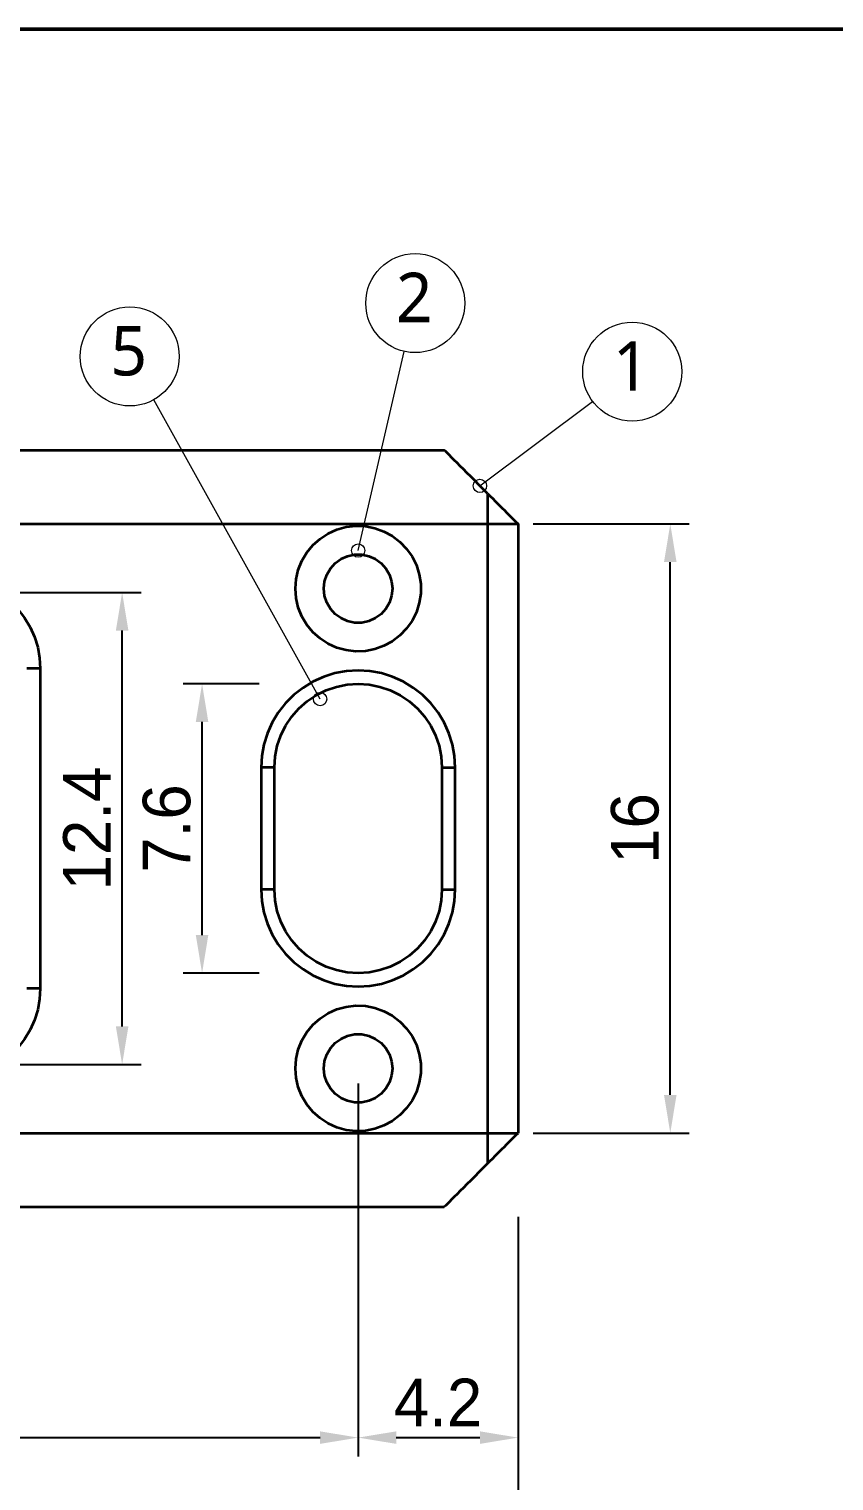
# Model space of a CAD drawing. Header units: millimetres. Extents: x 0 to 420, y 0 to 297.
# Drawn here: x 184.7 to 227, y 210.7 to 287 of the extents above; entities that cross this region are included whole.
import ezdxf

# ---------------------------------------------------------------- set-up
doc = ezdxf.new("R2010")
doc.units = ezdxf.units.MM
for name, color, linetype, lineweight in [('BORDER', 7, 'Continuous', 50), ('DIM', 5, 'Continuous', 13), ('TEXT', 7, 'Continuous', 18), ('VISIBLE', 7, 'Continuous', 35)]:
    doc.layers.add(name, color=color, linetype=linetype, lineweight=lineweight)
doc.styles.add('OpenSans', font='OpenSans-Regular.ttf')
doc.dimstyles.new('AUR', dxfattribs={"dimtxt": 2.5, "dimasz": 2, "dimexe": 1, "dimexo": 0.8, "dimgap": 0.6, "dimtad": 1, "dimdec": 3, "dimlfac": 0.5, "dimdsep": 46, "dimcen": 2.5, "dimclrd": 5, "dimclre": 5, "dimclrt": 7, "dimazin": 3, "dimtfac": 1, "dimtmove": 0, "dimatfit": 3})

msp = doc.modelspace()

# ---------------------------------------------------------------- linework, layer by layer
at = {"layer": 'BORDER'}
msp.add_lwpolyline([(10, 10), (410, 10), (410, 287), (10, 287)], close=True, dxfattribs=at)
at = {"layer": 'DIM'}
for p, q in [((202, 259.6), (204.4154, 270.0666)), ((200, 251.8), (191.2627, 267.5272)), ((208.4, 263), (214.32, 267.44))]:
    msp.add_line(p, q, dxfattribs=at)
for centre, radius in [((205, 272.6), 2.6), ((190, 269.8), 2.6), ((216.4, 269), 2.6), ((208.4, 263), 0.35), ((202, 259.6), 0.35), ((200, 251.8), 0.35)]:
    msp.add_circle(centre, radius, dxfattribs=at)
at = {"layer": 'VISIBLE'}
for points in [[(30, 264.873), (206.527, 264.873)], [(208.8, 262.6), (208.5661, 262.8339), (208.3399, 263.0601), (208.1224, 263.2776), (207.9143, 263.4857), (207.7168, 263.6832), (207.5304, 263.8696), (207.3561, 264.0439), (207.1945, 264.2055), (207.0464, 264.3536), (206.9124, 264.4876), (206.7929, 264.6071), (206.6886, 264.7114), (206.5998, 264.8002), (206.527, 264.873)], [(208.8, 262.6), (208.9364, 262.4636), (209.0695, 262.3305), (209.1991, 262.2009), (209.3253, 262.0747), (209.4481, 261.9519), (209.5675, 261.8325), (209.6835, 261.7165), (209.7961, 261.6039), (209.9052, 261.4948), (210.011, 261.389), (210.1134, 261.2866), (210.2123, 261.1877), (210.3079, 261.0921), (210.4, 261)], [(208.8, 262.6), (208.8, 262.4916), (208.8, 262.3818), (208.8, 262.2709), (208.8, 262.1589), (208.8, 262.0459), (208.8, 261.932), (208.8, 261.8172), (208.8, 261.7018), (208.8, 261.5858), (208.8, 261.4692), (208.8, 261.3523), (208.8, 261.235), (208.8, 261.1176), (208.8, 261)], [(30, 261), (208.8, 261)], [(198.7, 257.6), (198.7387, 258.1037), (198.8538, 258.5957), (199.0427, 259.0643), (199.3008, 259.4986), (199.6223, 259.8883), (199.9995, 260.2245), (200.4235, 260.4991), (200.8845, 260.7058), (201.3717, 260.8396), (201.8736, 260.8976), (202.3785, 260.8782), (202.8744, 260.782), (203.3499, 260.6113), (203.7938, 260.3699), (204.1956, 260.0636), (204.5459, 259.6996), (204.8366, 259.2864), (205.0608, 258.8336), (205.2132, 258.3519), (205.2903, 257.8526), (205.2903, 257.3474), (205.2132, 256.8481), (205.0608, 256.3664), (204.8366, 255.9136), (204.5459, 255.5004), (204.1956, 255.1364), (203.7938, 254.8301), (203.3499, 254.5887), (202.8744, 254.418), (202.3785, 254.3218), (201.8736, 254.3024), (201.3717, 254.3604), (200.8845, 254.4942), (200.4235, 254.7009), (199.9995, 254.9755), (199.6223, 255.3117), (199.3008, 255.7014), (199.0427, 256.1357), (198.8538, 256.6043), (198.7387, 257.0963), (198.7, 257.6)], [(208.8, 261), (208.8, 229)], [(208.8, 261), (210.4, 261)], [(210.4, 261), (210.4, 229)], [(200.2, 257.6), (200.2393, 257.9742), (200.3556, 258.3321), (200.5438, 258.658), (200.7956, 258.9377), (201.1, 259.1588), (201.4438, 259.3119), (201.8118, 259.3901), (202.1882, 259.3901), (202.5562, 259.3119), (202.9, 259.1588), (203.2044, 258.9377), (203.4562, 258.658), (203.6444, 258.3321), (203.7607, 257.9742), (203.8, 257.6), (203.7607, 257.2258), (203.6444, 256.8679), (203.4562, 256.542), (203.2044, 256.2623), (202.9, 256.0412), (202.5562, 255.8881), (202.1882, 255.8099), (201.8118, 255.8099), (201.4438, 255.8881), (201.1, 256.0412), (200.7956, 256.2623), (200.5438, 256.542), (200.3556, 256.8679), (200.2393, 257.2258), (200.2, 257.6)], [(180.6, 258.1), (181.1665, 258.0657), (181.7248, 257.9634), (182.2666, 257.7946), (182.7842, 257.5616), (183.2699, 257.268), (183.7167, 256.918), (184.118, 256.5167), (184.468, 256.0699), (184.7616, 255.5842), (184.9946, 255.0666), (185.1634, 254.5248), (185.2657, 253.9665), (185.3, 253.4)], [(185.3, 253.4), (184.6, 253.4)], [(185.3, 253.4), (185.3, 236.6)], [(207.1, 248.2), (207.0628, 248.8147), (206.9518, 249.4205), (206.7686, 250.0085), (206.5158, 250.5701), (206.1972, 251.0971), (205.8174, 251.5819), (205.3819, 252.0174), (204.8971, 252.3972), (204.3701, 252.7158), (203.8085, 252.9686), (203.2205, 253.1518), (202.6147, 253.2628), (202, 253.3), (201.3853, 253.2628), (200.7795, 253.1518), (200.1915, 252.9686), (199.6299, 252.7158), (199.1029, 252.3972), (198.6181, 252.0174), (198.1826, 251.5819), (197.8028, 251.0971), (197.4842, 250.5701), (197.2314, 250.0085), (197.0482, 249.4205), (196.9372, 248.8147), (196.9, 248.2)], [(197.6, 248.2), (197.6376, 248.7743), (197.7499, 249.3388), (197.9349, 249.8838), (198.1895, 250.4), (198.5092, 250.8786), (198.8887, 251.3113), (199.3214, 251.6908), (199.8, 252.0105), (200.3162, 252.2651), (200.8612, 252.4501), (201.4257, 252.5624), (202, 252.6), (202.5743, 252.5624), (203.1388, 252.4501), (203.6838, 252.2651), (204.2, 252.0105), (204.6786, 251.6908), (205.1113, 251.3113), (205.4908, 250.8786), (205.8105, 250.4), (206.0651, 249.8838), (206.2501, 249.3388), (206.3624, 248.7743), (206.4, 248.2)], [(196.9, 248.2), (196.9, 241.8)], [(197.6, 248.2), (196.9, 248.2)], [(197.6, 241.8), (197.6, 248.2)], [(206.4, 248.2), (206.4, 241.8)], [(206.4, 248.2), (207.1, 248.2)], [(207.1, 241.8), (207.1, 248.2)], [(196.9, 241.8), (196.9372, 241.1853), (197.0482, 240.5795), (197.2314, 239.9915), (197.4842, 239.4299), (197.8028, 238.9029), (198.1826, 238.4181), (198.6181, 237.9826), (199.1029, 237.6028), (199.6299, 237.2842), (200.1915, 237.0314), (200.7795, 236.8482), (201.3853, 236.7372), (202, 236.7), (202.6147, 236.7372), (203.2205, 236.8482), (203.8085, 237.0314), (204.3701, 237.2842), (204.8971, 237.6028), (205.3819, 237.9826), (205.8174, 238.4181), (206.1972, 238.9029), (206.5158, 239.4299), (206.7686, 239.9915), (206.9518, 240.5795), (207.0628, 241.1853), (207.1, 241.8)], [(197.6, 241.8), (196.9, 241.8)], [(206.4, 241.8), (206.3624, 241.2257), (206.2501, 240.6612), (206.0651, 240.1162), (205.8105, 239.6), (205.4908, 239.1214), (205.1113, 238.6887), (204.6786, 238.3092), (204.2, 237.9895), (203.6838, 237.7349), (203.1388, 237.5499), (202.5743, 237.4376), (202, 237.4), (201.4257, 237.4376), (200.8612, 237.5499), (200.3162, 237.7349), (199.8, 237.9895), (199.3214, 238.3092), (198.8887, 238.6887), (198.5092, 239.1214), (198.1895, 239.6), (197.9349, 240.1162), (197.7499, 240.6612), (197.6376, 241.2257), (197.6, 241.8)], [(206.4, 241.8), (207.1, 241.8)], [(185.3, 236.6), (185.2657, 236.0335), (185.1634, 235.4752), (184.9946, 234.9334), (184.7616, 234.4158), (184.468, 233.9301), (184.118, 233.4833), (183.7167, 233.082), (183.2699, 232.732), (182.7842, 232.4384), (182.2666, 232.2054), (181.7248, 232.0366), (181.1665, 231.9343), (180.6, 231.9)], [(185.3, 236.6), (184.6, 236.6)], [(198.7, 232.4), (198.7387, 232.9037), (198.8538, 233.3957), (199.0427, 233.8643), (199.3008, 234.2986), (199.6223, 234.6883), (199.9995, 235.0245), (200.4235, 235.2991), (200.8845, 235.5058), (201.3717, 235.6396), (201.8736, 235.6976), (202.3785, 235.6782), (202.8744, 235.582), (203.3499, 235.4113), (203.7938, 235.1699), (204.1956, 234.8636), (204.5459, 234.4996), (204.8366, 234.0864), (205.0608, 233.6336), (205.2132, 233.1519), (205.2903, 232.6526), (205.2903, 232.1474), (205.2132, 231.6481), (205.0608, 231.1664), (204.8366, 230.7136), (204.5459, 230.3004), (204.1956, 229.9364), (203.7938, 229.6301), (203.3499, 229.3887), (202.8744, 229.218), (202.3785, 229.1218), (201.8736, 229.1024), (201.3717, 229.1604), (200.8845, 229.2942), (200.4235, 229.5009), (199.9995, 229.7755), (199.6223, 230.1117), (199.3008, 230.5014), (199.0427, 230.9357), (198.8538, 231.4043), (198.7387, 231.8963), (198.7, 232.4)], [(200.2, 232.4), (200.2393, 232.7742), (200.3556, 233.1321), (200.5438, 233.458), (200.7956, 233.7377), (201.1, 233.9588), (201.4438, 234.1119), (201.8118, 234.1901), (202.1882, 234.1901), (202.5562, 234.1119), (202.9, 233.9588), (203.2044, 233.7377), (203.4562, 233.458), (203.6444, 233.1321), (203.7607, 232.7742), (203.8, 232.4), (203.7607, 232.0258), (203.6444, 231.6679), (203.4562, 231.342), (203.2044, 231.0623), (202.9, 230.8412), (202.5562, 230.6881), (202.1882, 230.6099), (201.8118, 230.6099), (201.4438, 230.6881), (201.1, 230.8412), (200.7956, 231.0623), (200.5438, 231.342), (200.3556, 231.6679), (200.2393, 232.0258), (200.2, 232.4)], [(30, 229), (208.8, 229)], [(208.8, 227.4), (208.9364, 227.5364), (209.0695, 227.6695), (209.1991, 227.7991), (209.3253, 227.9253), (209.4481, 228.0481), (209.5675, 228.1675), (209.6835, 228.2835), (209.7961, 228.3961), (209.9052, 228.5052), (210.011, 228.611), (210.1134, 228.7134), (210.2123, 228.8123), (210.3079, 228.9079), (210.4, 229)], [(208.8, 229), (208.8, 228.8824), (208.8, 228.765), (208.8, 228.6477), (208.8, 228.5308), (208.8, 228.4142), (208.8, 228.2982), (208.8, 228.1828), (208.8, 228.068), (208.8, 227.9541), (208.8, 227.8411), (208.8, 227.7291), (208.8, 227.6182), (208.8, 227.5084), (208.8, 227.4)], [(208.8, 229), (210.4, 229)], [(208.8, 227.4), (208.5661, 227.1661), (208.3399, 226.9399), (208.1224, 226.7224), (207.9143, 226.5143), (207.7168, 226.3168), (207.5304, 226.1304), (207.3561, 225.9561), (207.1945, 225.7945), (207.0464, 225.6464), (206.9124, 225.5124), (206.7929, 225.3929), (206.6886, 225.2886), (206.5998, 225.1998), (206.527, 225.127)], [(30, 225.127), (206.527, 225.127)]]:
    msp.add_lwpolyline(points, dxfattribs=at)

# ---------------------------------------------------------------- texts
at = {"layer": 'TEXT', "style": 'OpenSans'}
for s, p in [('2', (203.9795, 271.6)), ('5', (188.9795, 268.8)), ('1', (215.3795, 268))]:
    msp.add_text(s, height=2.6, dxfattribs=at).set_placement(p)

# ---------------------------------------------------------------- dimensions: what is measured, and where the dimension line sits
at = {"layer": 'DIM'}
for base, p1, p2 in [((218.4, 229), (210.4, 229), (210.4, 261)), ((189.6, 232.6), (180.6, 232.6), (180.6, 257.4)), ((193.8, 237.4), (197.6, 237.4), (197.6, 252.6))]:
    msp.add_linear_dim(base=base, p1=p1, p2=p2, angle=90, dimstyle='AUR', dxfattribs=at).render()
for base, p1, p2 in [((35.6, 213), (35.6, 232.4), (202, 232.4)), ((202, 213), (202, 232.4), (210.4, 225.4)), ((30, 177), (30, 225.4), (210.4, 225.4))]:
    msp.add_linear_dim(base=base, p1=p1, p2=p2, dimstyle='AUR', dxfattribs=at).render()

doc.saveas('drawing.dxf')
